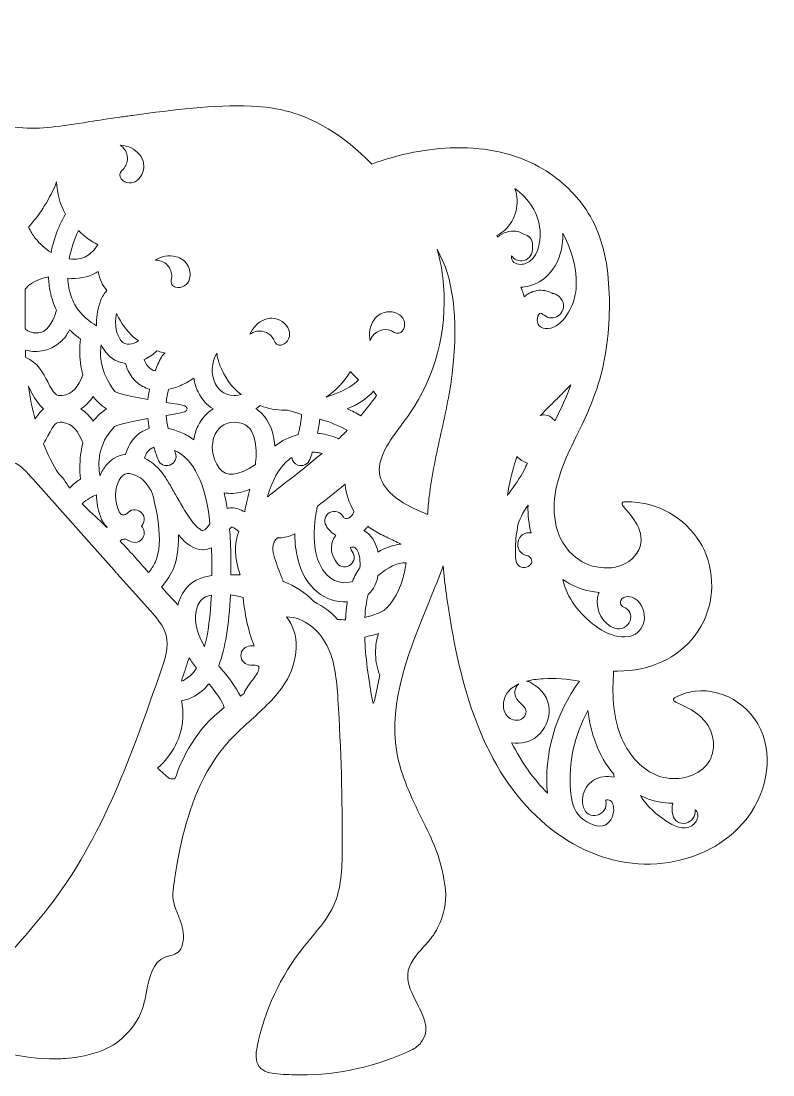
# Model space of a CAD drawing. Header units: millimetres. Extents: x -506 to 1905, y 150 to 589.
# Drawn here: x 1287.7 to 1476.5, y 151.6 to 416.3 of the extents above; entities that cross this region are included whole.
import ezdxf

# ---------------------------------------------------------------- set-up
doc = ezdxf.new("R2010")
doc.units = ezdxf.units.MM
doc.header["$MEASUREMENT"] = 0
doc.layers.add('Layer 6', color=7, linetype='Continuous')

msp = doc.modelspace()

# ---------------------------------------------------------------- linework, layer by layer
at = {"layer": 'Layer 6', "lineweight": 0}
for points, knots in [([(1474.36, 235.66), (1472.31, 243.45), (1464.65, 248.86), (1456.9, 247.99), (1455.13, 247.79), (1453.4, 247.22), (1451.76, 246.3), (1451.51, 246.16), (1451.49, 245.94), (1451.49, 245.85), (1451.51, 245.47), (1451.88, 245.3), (1452.97, 244.81), (1455.05, 243.89), (1459.38, 241.96), (1460.88, 237.91), (1462.32, 234.01), (1461.33, 230.24), (1458.3, 228.05), (1455.15, 225.79), (1450.56, 225.38), (1446.88, 227.03), (1443.14, 228.7), (1439.98, 232.28), (1438.19, 236.85), (1436.14, 242.08), (1436.12, 247.71), (1436.45, 253.04), (1436.81, 253.03), (1437.16, 253.02), (1437.52, 253.02), (1445.53, 253.03), (1452.54, 256.26), (1456.93, 262.03), (1461.2, 267.63), (1462.27, 275.31), (1459.74, 282.07), (1457.28, 288.64), (1451.36, 293.64), (1444.28, 295.11), (1442.62, 295.46), (1440.85, 295.59), (1439.03, 295.51), (1438.83, 295.51), (1438.67, 295.4), (1438.6, 295.23), (1438.45, 294.88), (1438.71, 294.58), (1439.48, 293.71), (1441.35, 291.58), (1445.24, 287.16), (1442.28, 282.65), (1439.37, 278.21), (1432.89, 278.08), (1428.55, 280.51), (1423.83, 283.14), (1421.21, 288.6), (1421.54, 295.11), (1421.85, 301.43), (1424.72, 307.22), (1427.49, 312.81), (1430.09, 318.06), (1432.92, 324.4), (1434.2, 331.53), (1435.39, 338.12), (1435.71, 345.08), (1435.11, 351.63), (1434.49, 358.51), (1432.61, 364.35), (1429.53, 368.98), (1426.68, 373.27), (1422.58, 376.99), (1417.69, 379.74), (1411.83, 383.03), (1404.77, 384.62), (1396.74, 384.48), (1389.85, 384.36), (1382.58, 382.94), (1375.7, 380.38), (1368.68, 387.9), (1360.48, 392.09), (1355.12, 393.52), (1352.05, 394.33), (1348.82, 394.82), (1345.5, 394.97), (1336.06, 395.4), (1325.47, 393.95), (1316.13, 392.67), (1315.02, 392.52), (1313.93, 392.37), (1312.85, 392.22), (1310.62, 391.92), (1308.13, 391.54), (1305.73, 391.17), (1299.29, 390.17), (1292.63, 389.14), (1289.18, 389.43), (1283.59, 389.91), (1278.59, 390.31), (1273.77, 390.7), (1259.72, 391.83), (1248.62, 392.73), (1235.08, 394.35), (1223.61, 395.73), (1209.34, 397.44), (1198.84, 405.23), (1188.97, 412.55), (1183.12, 427.86), (1190.4, 438.22), (1190.4, 438.22), (1213.31, 439.78), (1213.31, 439.78), (1215.83, 439.95), (1218.06, 440), (1219.84, 438.85), (1221.13, 438.03), (1221.95, 436.71), (1222.81, 435.31), (1223.12, 434.82), (1223.44, 434.31), (1223.77, 433.83), (1227.33, 428.74), (1233.73, 423.92), (1244.02, 429.8), (1244.21, 429.87), (1244.41, 429.95), (1244.59, 430.03), (1244.8, 430.13), (1244.97, 430.27), (1245.09, 430.44), (1245.09, 430.44), (1245.16, 430.48), (1245.16, 430.48), (1245.28, 430.56), (1245.39, 430.63), (1245.51, 430.71), (1249.99, 433.62), (1252.5, 436.9), (1252.95, 440.44), (1253.44, 444.17), (1251.75, 448.11), (1247.79, 452.48), (1247.79, 452.48), (1247.77, 452.47), (1247.77, 452.47), (1247.55, 452.77), (1241.84, 459.33), (1241.16, 460.1), (1240.02, 461.4), (1234.66, 467.43), (1234.36, 467.69), (1234.36, 467.69), (1234.37, 467.7), (1234.37, 467.7), (1233.67, 468.51), (1233, 469.29), (1232.36, 470.03), (1230.54, 472.14), (1228.97, 473.97), (1227.45, 475.88), (1227.37, 476.32), (1227.25, 478.36), (1227.99, 479.37), (1227.99, 479.37), (1228.05, 479.4), (1228.05, 479.4), (1230.72, 480.75), (1234.75, 482.79), (1237.47, 489.79), (1242.48, 491.73), (1245.09, 496.98), (1246.07, 499.43), (1246.21, 499.44), (1246.38, 499.46), (1246.59, 499.51), (1248.38, 499.95), (1253.3, 502.43), (1254.76, 508.6), (1261.01, 511.55), (1262.16, 514.16), (1263.73, 517.76), (1263.87, 518.07), (1264.01, 518.39), (1264.16, 518.72), (1270.36, 521.75), (1272.76, 524.18), (1274.74, 529.41), (1284.01, 535.86), (1285.2, 538.19), (1287.95, 543.7), (1293.76, 547.58), (1296.84, 551.34), (1297.62, 555.51), (1302.9, 558.62), (1304.96, 562.33), (1307.15, 566.26), (1307.86, 567.54), (1308.6, 568.87), (1309.46, 570.17), (1309.46, 570.17), (1310.34, 571.52), (1310.34, 571.52), (1310.34, 571.52), (1308.94, 570.73), (1308.94, 570.73), (1308.07, 570.23), (1307.23, 569.79), (1306.42, 569.36), (1302.82, 567.46), (1299.7, 565.82), (1296.75, 561.27), (1296.75, 561.27), (1296.46, 561.17), (1296.46, 561.17), (1292.81, 559.75), (1290.59, 558.89), (1287.66, 552.82), (1281.04, 549.93), (1279.04, 547.36), (1276.17, 543.12), (1272.08, 541.19), (1268.41, 539.08), (1264.99, 533.18), (1258.98, 531.13), (1256.59, 526.55), (1255.29, 524.02), (1255.19, 523.97), (1254.93, 523.86), (1254.7, 523.76), (1252.92, 523.02), (1248.75, 521.27), (1246.44, 516.41), (1240.44, 513.84), (1239, 510.92), (1237.84, 508.57), (1237.58, 508.03), (1237.33, 507.53), (1237.04, 507.06), (1230.63, 504.32), (1229.57, 503.07), (1227.35, 499.62), (1221.67, 496.21), (1220.08, 494.81), (1217.63, 490.89), (1217.56, 490.96), (1217.49, 491.02), (1217.43, 491.09), (1217.59, 501.82), (1213.38, 512.47), (1205.87, 520.32), (1198.16, 528.37), (1187.1, 532.93), (1175.55, 532.84), (1164.14, 532.74), (1153.27, 527.73), (1146.45, 519.43), (1144.8, 517.42), (1143.33, 515.08), (1141.97, 512.29), (1141.72, 511.77), (1141.48, 511.25), (1141.23, 510.72), (1140.2, 508.54), (1139.13, 506.28), (1137.66, 504.33), (1134.74, 500.47), (1130.71, 497.86), (1127.52, 496.01), (1125.47, 494.82), (1123.27, 493.7), (1121.15, 492.62), (1115.34, 489.67), (1109.34, 486.61), (1105.01, 481.56), (1097.94, 473.32), (1099.12, 462.47), (1100.77, 452.95), (1100.87, 452.39), (1100.97, 451.82), (1101.07, 451.26), (1101.89, 446.65), (1102.73, 441.89), (1102.67, 437.16), (1102.63, 434.41), (1102.24, 431.84), (1101.51, 429.55), (1100.77, 427.23), (1099.57, 425.05), (1098.41, 422.94), (1098.1, 422.37), (1097.79, 421.81), (1097.48, 421.24), (1096.35, 419.11), (1094.97, 416.26), (1094.39, 413.15), (1093.85, 410.27), (1093.89, 407.2), (1094.51, 404.02), (1095.59, 398.56), (1098.32, 393.24), (1102.63, 388.22), (1105.74, 384.59), (1109.4, 381.5), (1112.94, 378.5), (1113.93, 377.66), (1114.96, 376.8), (1115.95, 375.93), (1121.41, 371.2), (1124.3, 366.34), (1124.8, 361.07), (1125.34, 355.47), (1122.66, 350.3), (1117.99, 347.91), (1113.53, 345.63), (1108.51, 347.17), (1105.76, 351.65), (1104.5, 353.71), (1104.24, 356.2), (1104.06, 357.84), (1103.93, 359.07), (1103.88, 359.58), (1103.46, 359.72), (1103.34, 359.76), (1103.1, 359.79), (1102.85, 359.53), (1099.91, 356.51), (1099.18, 351.81), (1100.91, 346.95), (1102.38, 342.79), (1105.6, 339.05), (1109.99, 336.42), (1118.44, 331.35), (1129.12, 332.1), (1136.56, 338.29), (1140.07, 341.21), (1142.64, 344.96), (1144.03, 349.17), (1145.15, 347.92), (1146.35, 346.72), (1147.52, 345.56), (1149.46, 343.64), (1151.46, 341.65), (1153.09, 339.42), (1156.71, 334.47), (1158.52, 328.27), (1159.93, 322.84), (1161.5, 316.8), (1163.06, 309.8), (1161.7, 303.19), (1160.97, 299.64), (1159.91, 296.09), (1158.89, 292.66), (1158.11, 290.06), (1157.3, 287.37), (1156.65, 284.7), (1155.75, 281.04), (1155.3, 278), (1155.18, 274.84), (1154.93, 268.48), (1166.64, 263.02), (1176.98, 258.21), (1179.55, 257.01), (1181.98, 255.88), (1184.06, 254.81), (1184.7, 254.48), (1185.43, 254.16), (1186.21, 253.82), (1187.69, 253.17), (1189.35, 252.44), (1190.44, 251.58), (1190.43, 249.15), (1190.2, 245.68), (1189.97, 242.58), (1189.63, 237.95), (1189.51, 232.78), (1189.4, 227.77), (1189.28, 222.67), (1189.62, 211.12), (1187.78, 206.57), (1187.46, 205.79), (1186.69, 203.85), (1186.12, 202.58), (1185.94, 202.17), (1185.77, 201.81), (1185.66, 201.56), (1183.89, 197.47), (1181.59, 193.51), (1179.36, 189.69), (1174.21, 180.82), (1169.34, 172.45), (1170.38, 162.47), (1170.4, 162.25), (1170.42, 162.04), (1170.43, 161.84), (1170.52, 160.73), (1170.59, 159.78), (1171.59, 158.92), (1172.64, 158.01), (1174.4, 157.73), (1175.81, 157.49), (1176.03, 157.46), (1176.24, 157.42), (1176.44, 157.39), (1181.06, 156.57), (1187.16, 157.21), (1192.36, 159.05), (1198.63, 161.28), (1203.01, 165.06), (1204.7, 169.67), (1205.1, 170.77), (1205.36, 171.94), (1205.62, 173.06), (1206.06, 174.99), (1206.47, 176.82), (1207.52, 178.37), (1208.09, 179.2), (1208.86, 180.02), (1209.61, 180.81), (1211.77, 183.1), (1214.01, 185.47), (1211.86, 188.66), (1211.46, 189.26), (1210.91, 189.81), (1210.19, 190.35), (1206.15, 193.37), (1206.42, 198.91), (1206.99, 203.86), (1206.99, 203.86), (1211.77, 245.05), (1211.77, 245.05), (1224.37, 242.46), (1234.23, 244.51), (1242.78, 251.48), (1250.4, 257.69), (1252.85, 270.33), (1253.43, 274.09), (1254.13, 277.01), (1253.69, 279.55), (1252.12, 281.64), (1249.74, 284.82), (1244.56, 286.88), (1238.29, 287.16), (1235.11, 287.3), (1232.26, 286.18), (1230.64, 284.14), (1229.38, 282.55), (1228.92, 280.54), (1228.49, 278.6), (1228.32, 277.87), (1228.15, 277.11), (1227.94, 276.39), (1226.73, 272.3), (1223.77, 268.73), (1220.01, 266.7), (1227.32, 274.5), (1226.87, 275.85), (1225.67, 279.45), (1225.4, 280.26), (1225.09, 281.17), (1224.83, 282.31), (1224.63, 283.19), (1224.4, 284.1), (1224.18, 284.98), (1222.8, 290.53), (1221.37, 296.26), (1224.09, 300.85), (1230.41, 295.7), (1240.29, 294.35), (1251.3, 297.17), (1255.34, 298.2), (1259.34, 299.65), (1263.2, 301.05), (1268.15, 302.84), (1273.28, 304.7), (1278.53, 305.68), (1279.22, 305.81), (1282.58, 306.56), (1285.66, 305.46), (1287.7, 304.73), (1289.21, 302.89), (1290.58, 301.35), (1290.58, 301.35), (1310.19, 279.34), (1310.19, 279.34), (1310.63, 278.8), (1311.06, 278.26), (1311.5, 277.73), (1311.61, 277.65), (1311.72, 277.57), (1311.83, 277.5), (1311.83, 277.5), (1320.15, 268.16), (1320.15, 268.16), (1321.7, 266.42), (1323.46, 264.46), (1324.07, 262.08), (1324.85, 259.09), (1323.72, 255.84), (1322.82, 253.23), (1315.63, 232.54), (1308.2, 211.14), (1294.46, 193.52), (1292.38, 190.85), (1290.11, 188.21), (1287.92, 185.66), (1282.23, 179.05), (1276.35, 172.21), (1273.11, 164.11), (1272.59, 162.81), (1273.16, 161.22), (1274.37, 160.55), (1280.31, 157.31), (1289.73, 155.34), (1297.82, 155.65), (1299.68, 155.72), (1309.16, 156.34), (1313.82, 161.57), (1316.07, 163.75), (1317.61, 166.26), (1318.39, 169.06), (1318.7, 170.14), (1318.93, 171.32), (1319.16, 172.46), (1319.89, 176.16), (1320.64, 179.98), (1323.87, 181.14), (1324.22, 181.27), (1324.57, 181.36), (1324.91, 181.46), (1326.17, 181.82), (1327.37, 182.16), (1328, 183.77), (1328.75, 185.69), (1328.41, 187.79), (1328, 189.23), (1327.72, 190.23), (1327.32, 191.2), (1326.95, 192.14), (1326.68, 192.78), (1326.42, 193.45), (1326.19, 194.11), (1325.51, 196.08), (1325.84, 198.24), (1326.15, 200.33), (1326.2, 200.6), (1326.24, 200.87), (1326.28, 201.14), (1326.7, 204.1), (1327.12, 206.49), (1327.6, 208.64), (1329.29, 216.3), (1332.08, 226.11), (1338.71, 234.07), (1339.51, 235.03), (1340.38, 235.98), (1341.27, 236.89), (1342.6, 238.23), (1344.03, 239.53), (1345.42, 240.78), (1348.48, 243.56), (1351.65, 246.43), (1353.91, 249.98), (1355.64, 252.67), (1356.64, 255.83), (1356.73, 258.87), (1356.83, 261.95), (1355.99, 264.61), (1354.31, 266.64), (1358.78, 266.62), (1362.56, 263.17), (1364.41, 259.58), (1366.47, 255.56), (1366.91, 251.02), (1367.23, 245.92), (1368.02, 233.48), (1368.38, 220.84), (1368.3, 208.37), (1368.27, 203.14), (1368.09, 198.47), (1366.2, 194.23), (1364.85, 191.22), (1362.66, 188.6), (1360.55, 186.08), (1359.9, 185.29), (1359.22, 184.48), (1358.57, 183.67), (1352.8, 176.39), (1348.78, 167.73), (1346.94, 158.63), (1346.61, 156.97), (1346.41, 155.09), (1347.45, 153.71), (1348.48, 152.33), (1350.34, 151.99), (1352.02, 151.84), (1353.95, 151.67), (1355.88, 151.59), (1357.81, 151.59), (1367.42, 151.59), (1376.94, 153.7), (1385.65, 157.81), (1386.62, 158.26), (1387.46, 158.92), (1388.08, 159.7), (1390.57, 162.81), (1388.8, 166.24), (1387.09, 169.55), (1385.86, 171.93), (1384.59, 174.39), (1384.76, 176.82), (1384.95, 179.51), (1386.79, 181.57), (1388.74, 183.76), (1389.59, 184.7), (1390.47, 185.68), (1391.19, 186.72), (1392.23, 188.19), (1395.47, 193.54), (1393.84, 200.67), (1393.38, 203.78), (1392.37, 207.13), (1390.92, 210.37), (1390.08, 212.25), (1389.16, 214.12), (1388.28, 215.93), (1385.7, 221.24), (1383.04, 226.72), (1382.01, 232.66), (1379.81, 245.3), (1385.33, 258.79), (1390.2, 270.69), (1391.47, 273.8), (1392.68, 276.75), (1393.67, 279.51), (1394.03, 274.94), (1394.7, 269.94), (1395.76, 263.98), (1397.76, 252.72), (1400.27, 243.92), (1403.65, 236.26), (1407.97, 226.5), (1413.58, 219.01), (1420.79, 213.36), (1427.94, 207.77), (1436.01, 204.72), (1444.12, 204.56), (1452.62, 204.38), (1460.82, 207.26), (1466.61, 212.46), (1473.42, 218.56), (1476.46, 227.67), (1474.36, 235.66)], [0, 0, 0, 0, 1, 1, 1, 2, 2, 2, 3, 3, 3, 4, 4, 4, 5, 5, 5, 6, 6, 6, 7, 7, 7, 8, 8, 8, 9, 9, 9, 10, 10, 10, 11, 11, 11, 12, 12, 12, 13, 13, 13, 14, 14, 14, 15, 15, 15, 16, 16, 16, 17, 17, 17, 18, 18, 18, 19, 19, 19, 20, 20, 20, 21, 21, 21, 22, 22, 22, 23, 23, 23, 24, 24, 24, 25, 25, 25, 26, 26, 26, 27, 27, 27, 28, 28, 28, 29, 29, 29, 30, 30, 30, 31, 31, 31, 32, 32, 32, 33, 33, 33, 34, 34, 34, 35, 35, 35, 36, 36, 36, 37, 37, 37, 38, 38, 38, 39, 39, 39, 40, 40, 40, 41, 41, 41, 42, 42, 42, 43, 43, 43, 44, 44, 44, 45, 45, 45, 46, 46, 46, 47, 47, 47, 48, 48, 48, 49, 49, 49, 50, 50, 50, 51, 51, 51, 52, 52, 52, 53, 53, 53, 54, 54, 54, 55, 55, 55, 56, 56, 56, 57, 57, 57, 58, 58, 58, 59, 59, 59, 60, 60, 60, 61, 61, 61, 62, 62, 62, 63, 63, 63, 64, 64, 64, 65, 65, 65, 66, 66, 66, 67, 67, 67, 68, 68, 68, 69, 69, 69, 70, 70, 70, 71, 71, 71, 72, 72, 72, 73, 73, 73, 74, 74, 74, 75, 75, 75, 76, 76, 76, 77, 77, 77, 78, 78, 78, 79, 79, 79, 80, 80, 80, 81, 81, 81, 82, 82, 82, 83, 83, 83, 84, 84, 84, 85, 85, 85, 86, 86, 86, 87, 87, 87, 88, 88, 88, 89, 89, 89, 90, 90, 90, 91, 91, 91, 92, 92, 92, 93, 93, 93, 94, 94, 94, 95, 95, 95, 96, 96, 96, 97, 97, 97, 98, 98, 98, 99, 99, 99, 100, 100, 100, 101, 101, 101, 102, 102, 102, 103, 103, 103, 104, 104, 104, 105, 105, 105, 106, 106, 106, 107, 107, 107, 108, 108, 108, 109, 109, 109, 110, 110, 110, 111, 111, 111, 112, 112, 112, 113, 113, 113, 114, 114, 114, 115, 115, 115, 116, 116, 116, 117, 117, 117, 118, 118, 118, 119, 119, 119, 120, 120, 120, 121, 121, 121, 122, 122, 122, 123, 123, 123, 124, 124, 124, 125, 125, 125, 126, 126, 126, 127, 127, 127, 128, 128, 128, 129, 129, 129, 130, 130, 130, 131, 131, 131, 132, 132, 132, 133, 133, 133, 134, 134, 134, 135, 135, 135, 136, 136, 136, 137, 137, 137, 138, 138, 138, 139, 139, 139, 140, 140, 140, 141, 141, 141, 142, 142, 142, 143, 143, 143, 144, 144, 144, 145, 145, 145, 146, 146, 146, 147, 147, 147, 148, 148, 148, 149, 149, 149, 150, 150, 150, 151, 151, 151, 152, 152, 152, 153, 153, 153, 154, 154, 154, 155, 155, 155, 156, 156, 156, 157, 157, 157, 158, 158, 158, 159, 159, 159, 160, 160, 160, 161, 161, 161, 162, 162, 162, 163, 163, 163, 164, 164, 164, 165, 165, 165, 166, 166, 166, 167, 167, 167, 168, 168, 168, 169, 169, 169, 170, 170, 170, 171, 171, 171, 172, 172, 172, 173, 173, 173, 174, 174, 174, 175, 175, 175, 176, 176, 176, 177, 177, 177, 178, 178, 178, 179, 179, 179, 180, 180, 180, 181, 181, 181, 182, 182, 182, 183, 183, 183, 184, 184, 184, 185, 185, 185, 186, 186, 186, 187, 187, 187, 188, 188, 188, 189, 189, 189, 190, 190, 190, 191, 191, 191, 192, 192, 192, 193, 193, 193, 194, 194, 194, 195, 195, 195, 196, 196, 196, 197, 197, 197, 198, 198, 198, 199, 199, 199, 200, 200, 200, 201, 201, 201, 202, 202, 202, 203, 203, 203, 204, 204, 204, 205, 205, 205, 206, 206, 206, 207, 207, 207, 208, 208, 208, 209, 209, 209, 210, 210, 210, 211, 211, 211, 212, 212, 212, 213, 213, 213, 214, 214, 214, 215, 215, 215, 216, 216, 216, 217, 217, 217, 217]), ([(1313.39, 384.41), (1313.13, 384.71), (1312.84, 384.96), (1312.52, 385.17), (1312.59, 385.17), (1312.67, 385.16), (1312.74, 385.16), (1314.54, 385.02), (1316.18, 384.2), (1317.36, 382.84), (1318.16, 381.91), (1318.55, 380.72), (1318.46, 379.49), (1318.37, 378.27), (1317.81, 377.15), (1316.88, 376.35), (1316.3, 375.85), (1315.55, 375.61), (1314.79, 375.66), (1314.02, 375.72), (1313.32, 376.07), (1312.82, 376.65), (1312.28, 377.28), (1312.35, 378.23), (1312.98, 378.77), (1313.78, 379.47), (1314.27, 380.44), (1314.35, 381.5), (1314.43, 382.57), (1314.09, 383.6), (1313.39, 384.41)], [0, 0, 0, 0, 1, 1, 1, 2, 2, 2, 3, 3, 3, 4, 4, 4, 5, 5, 5, 6, 6, 6, 7, 7, 7, 8, 8, 8, 9, 9, 9, 10, 10, 10, 10]), ([(1296.59, 375.92), (1296.67, 373.12), (1297.41, 370.34), (1298.81, 367.84), (1297.87, 366.2), (1297.06, 364.43), (1296.39, 362.55), (1295.89, 361.12), (1295.48, 359.66), (1295.18, 358.2), (1293.75, 359.08), (1292.42, 360.3), (1291.2, 361.81), (1290.58, 362.57), (1290.03, 363.5), (1289.54, 364.57), (1292.57, 367.94), (1294.94, 371.78), (1296.59, 375.92)], [0, 0, 0, 0, 1, 1, 1, 2, 2, 2, 3, 3, 3, 4, 4, 4, 5, 5, 5, 6, 6, 6, 6]), ([(1407.11, 362.44), (1407.81, 362.78), (1408.45, 363.2), (1409.02, 363.71), (1412.01, 366.36), (1412.97, 370.64), (1411.64, 374.26), (1415.21, 371.86), (1417.61, 367.96), (1417.97, 363.78), (1418.26, 360.38), (1417.25, 356.48), (1414.32, 355.41), (1413.27, 355.03), (1411.8, 355.11), (1411.16, 356), (1410.87, 356.39), (1410.73, 356.95), (1410.8, 357.36), (1410.8, 357.37), (1410.8, 357.37), (1410.8, 357.38), (1411.41, 356.45), (1412.46, 356.02), (1413.42, 356.09), (1414.92, 356.2), (1416.03, 357.4), (1416.07, 358.94), (1416.09, 359.35), (1416.1, 359.77), (1416.09, 360.16), (1416.09, 361.48), (1415.2, 362.54), (1413.89, 362.79), (1412.69, 363.58), (1411.14, 363.78), (1409.61, 363.33), (1408.74, 363.07), (1407.94, 362.62), (1407.26, 362.03), (1407.22, 362.17), (1407.17, 362.3), (1407.11, 362.44)], [0, 0, 0, 0, 1, 1, 1, 2, 2, 2, 3, 3, 3, 4, 4, 4, 5, 5, 5, 6, 6, 6, 7, 7, 7, 8, 8, 8, 9, 9, 9, 10, 10, 10, 11, 11, 11, 12, 12, 12, 13, 13, 13, 14, 14, 14, 14]), ([(1302.04, 363.7), (1303.5, 362.27), (1305.14, 361.08), (1306.94, 360.14), (1306.06, 358.79), (1305.1, 357.81), (1304.12, 357.27), (1302.97, 356.63), (1301.37, 356.38), (1299.74, 356.55), (1300.18, 358.99), (1300.98, 361.47), (1302.04, 363.7)], [0, 0, 0, 0, 1, 1, 1, 2, 2, 2, 3, 3, 3, 4, 4, 4, 4]), ([(1423.55, 360.18), (1423.67, 361.11), (1423.73, 362.05), (1423.7, 363), (1426.34, 358.07), (1427.5, 352.85), (1426.93, 348.28), (1426.48, 344.71), (1423.82, 339.51), (1420, 339.06), (1419.11, 338.96), (1418.31, 339.23), (1417.79, 339.8), (1417.32, 340.31), (1417.15, 340.99), (1417.32, 341.76), (1417.45, 342.4), (1417.82, 342.95), (1418.1, 342.96), (1418.2, 342.95), (1418.49, 342.74), (1418.65, 342.64), (1419.09, 342.33), (1419.64, 341.95), (1420.39, 341.8), (1421.61, 341.56), (1422.82, 342.13), (1423.49, 343.26), (1424.36, 344.75), (1423.82, 346.55), (1422.2, 347.54), (1421.89, 347.73), (1421.51, 347.85), (1421.12, 347.88), (1421.04, 347.94), (1420.95, 347.99), (1420.87, 348.04), (1420.37, 348.3), (1419.81, 348.49), (1419.22, 348.6), (1417.89, 348.85), (1416.48, 348.61), (1415.26, 347.94), (1414.82, 347.69), (1414.4, 347.4), (1414.02, 347.05), (1413.9, 347.46), (1413.77, 347.86), (1413.63, 348.25), (1413.49, 348.66), (1413.34, 349.08), (1413.19, 349.49), (1413.48, 349.49), (1413.77, 349.51), (1414.06, 349.54), (1418.14, 350.02), (1422.65, 353.49), (1423.55, 360.18)], [0, 0, 0, 0, 1, 1, 1, 2, 2, 2, 3, 3, 3, 4, 4, 4, 5, 5, 5, 6, 6, 6, 7, 7, 7, 8, 8, 8, 9, 9, 9, 10, 10, 10, 11, 11, 11, 12, 12, 12, 13, 13, 13, 14, 14, 14, 15, 15, 15, 16, 16, 16, 17, 17, 17, 18, 18, 18, 19, 19, 19, 19]), ([(1326.63, 357.12), (1327.82, 356.82), (1328.82, 356.07), (1329.45, 355.02), (1330.08, 353.96), (1330.26, 352.72), (1329.96, 351.53), (1329.77, 350.79), (1329.3, 350.16), (1328.64, 349.77), (1327.98, 349.38), (1327.21, 349.26), (1326.46, 349.45), (1326.08, 349.55), (1325.75, 349.79), (1325.54, 350.14), (1325.34, 350.48), (1325.28, 350.89), (1325.38, 351.27), (1325.64, 352.31), (1325.48, 353.39), (1324.93, 354.3), (1324.39, 355.22), (1323.52, 355.87), (1322.48, 356.13), (1322.15, 356.22), (1321.82, 356.26), (1321.49, 356.26), (1321.44, 356.26), (1321.39, 356.26), (1321.34, 356.26), (1322.86, 357.23), (1324.75, 357.59), (1326.63, 357.12)], [0, 0, 0, 0, 1, 1, 1, 2, 2, 2, 3, 3, 3, 4, 4, 4, 5, 5, 5, 6, 6, 6, 7, 7, 7, 8, 8, 8, 9, 9, 9, 10, 10, 10, 11, 11, 11, 11]), ([(1396.03, 328.61), (1395.44, 323.33), (1394.25, 317.95), (1393.1, 312.75), (1391.97, 307.61), (1390.79, 302.3), (1390.14, 296.89), (1389.96, 295.39), (1389.82, 293.9), (1389.73, 292.38), (1382.09, 295.39), (1378.14, 298.82), (1377.66, 302.84), (1377.19, 306.74), (1380.2, 310.82), (1383.11, 314.76), (1383.79, 315.7), (1384.51, 316.66), (1385.18, 317.64), (1391.63, 326.94), (1394.67, 338.4), (1393.76, 349.93), (1393.55, 352.56), (1393.13, 355.18), (1392.5, 357.71), (1392.41, 358.08), (1392.29, 358.5), (1392.13, 358.98), (1396.17, 351.95), (1397.49, 341.77), (1396.03, 328.61)], [0, 0, 0, 0, 1, 1, 1, 2, 2, 2, 3, 3, 3, 4, 4, 4, 5, 5, 5, 6, 6, 6, 7, 7, 7, 8, 8, 8, 9, 9, 9, 10, 10, 10, 10]), ([(1306.44, 353.05), (1306.63, 353.16), (1306.82, 353.27), (1307.01, 353.39), (1307.35, 351.47), (1308.13, 349.81), (1309.23, 348.64), (1308.57, 347.96), (1308.03, 347.1), (1307.64, 346.07), (1306.96, 344.27), (1306.59, 342.34), (1306.59, 340.49), (1306.59, 340.25), (1306.6, 340.01), (1306.61, 339.78), (1305.06, 340.71), (1302.55, 342.5), (1301.19, 345.05), (1301.17, 345.1), (1301.15, 345.14), (1301.13, 345.18), (1301.12, 345.2), (1301.1, 345.22), (1301.09, 345.24), (1300.46, 346.49), (1299.97, 347.88), (1299.65, 349.38), (1299.5, 350.1), (1299.4, 350.89), (1299.37, 351.75), (1301.95, 351.49), (1304.44, 351.94), (1306.44, 353.05)], [0, 0, 0, 0, 1, 1, 1, 2, 2, 2, 3, 3, 3, 4, 4, 4, 5, 5, 5, 6, 6, 6, 7, 7, 7, 8, 8, 8, 9, 9, 9, 10, 10, 10, 11, 11, 11, 11]), ([(1288.65, 338.98), (1288.64, 341.64), (1288.66, 344.29), (1288.68, 346.57), (1288.68, 346.57), (1288.69, 347.02), (1288.69, 347.02), (1288.69, 347.65), (1288.7, 348.32), (1288.7, 349), (1289.07, 349.46), (1289.51, 349.87), (1290.01, 350.23), (1291.4, 351.22), (1293.15, 351.79), (1294.56, 352.04), (1294.58, 350.74), (1294.72, 349.51), (1294.96, 348.37), (1295.31, 346.7), (1295.84, 345.11), (1296.52, 343.66), (1296.29, 342.76), (1295.37, 339.65), (1293.32, 338.37), (1292.71, 337.99), (1290.25, 337.51), (1288.65, 338.98)], [0, 0, 0, 0, 1, 1, 1, 2, 2, 2, 3, 3, 3, 4, 4, 4, 5, 5, 5, 6, 6, 6, 7, 7, 7, 8, 8, 8, 9, 9, 9, 9]), ([(1311.66, 342.82), (1311.94, 342.19), (1312.25, 341.59), (1312.6, 341), (1313.79, 339), (1315.31, 337.31), (1317.14, 335.95), (1316.47, 335.55), (1315.73, 335.28), (1314.86, 335.14), (1314.07, 335.01), (1313.35, 335.33), (1312.72, 336.11), (1311.64, 337.44), (1310.99, 339.93), (1311.66, 342.82)], [0, 0, 0, 0, 1, 1, 1, 2, 2, 2, 3, 3, 3, 4, 4, 4, 5, 5, 5, 5]), ([(1348.98, 341.37), (1349.5, 341.57), (1350.05, 341.67), (1350.61, 341.67), (1352.51, 341.67), (1354.24, 340.48), (1354.91, 338.71), (1355.18, 337.99), (1355.16, 337.2), (1354.85, 336.5), (1354.53, 335.8), (1353.96, 335.27), (1353.24, 334.99), (1352.87, 334.85), (1352.46, 334.86), (1352.09, 335.03), (1351.73, 335.19), (1351.45, 335.49), (1351.3, 335.87), (1350.7, 337.46), (1349.17, 338.45), (1347.56, 338.45), (1347.09, 338.45), (1346.61, 338.36), (1346.14, 338.19), (1345.78, 338.05), (1345.44, 337.86), (1345.14, 337.63), (1345.82, 339.29), (1347.17, 340.68), (1348.98, 341.37)], [0, 0, 0, 0, 1, 1, 1, 2, 2, 2, 3, 3, 3, 4, 4, 4, 5, 5, 5, 6, 6, 6, 7, 7, 7, 8, 8, 8, 9, 9, 9, 10, 10, 10, 10]), ([(1376.32, 341.29), (1377.01, 342.31), (1378.05, 342.99), (1379.26, 343.22), (1379.55, 343.28), (1379.85, 343.31), (1380.14, 343.31), (1381.05, 343.31), (1381.94, 343.03), (1382.71, 342.51), (1383.34, 342.08), (1383.77, 341.42), (1383.92, 340.67), (1384.06, 339.91), (1383.9, 339.15), (1383.47, 338.51), (1383, 337.83), (1382.07, 337.65), (1381.38, 338.12), (1379.56, 339.35), (1377.06, 338.88), (1375.82, 337.06), (1375.6, 336.73), (1375.44, 336.38), (1375.32, 336.02), (1374.92, 337.78), (1375.23, 339.69), (1376.32, 341.29)], [0, 0, 0, 0, 1, 1, 1, 2, 2, 2, 3, 3, 3, 4, 4, 4, 5, 5, 5, 6, 6, 6, 7, 7, 7, 8, 8, 8, 9, 9, 9, 9]), ([(1288.76, 333.12), (1288.75, 333.31), (1288.75, 333.49), (1288.74, 333.68), (1290.98, 333.04), (1294.46, 332.89), (1297.94, 336.07), (1298.83, 336.87), (1299.39, 337.86), (1299.83, 338.79), (1300.83, 337.74), (1301.81, 336.98), (1302.58, 336.47), (1302.45, 335.49), (1302.39, 333.94), (1302.39, 333.8), (1302.39, 331.47), (1302.65, 329.34), (1303.15, 327.44), (1302.03, 324.55), (1300.69, 322.58), (1297.95, 322.26), (1296.48, 322.09), (1295.94, 322.6), (1294.36, 325.67), (1293.22, 327.89), (1291.82, 330.62), (1288.82, 331.8), (1288.8, 332.24), (1288.78, 332.68), (1288.76, 333.12)], [0, 0, 0, 0, 1, 1, 1, 2, 2, 2, 3, 3, 3, 4, 4, 4, 5, 5, 5, 6, 6, 6, 7, 7, 7, 8, 8, 8, 9, 9, 9, 10, 10, 10, 10]), ([(1313.89, 330.33), (1314.16, 329.26), (1315.19, 326.14), (1318.21, 324.52), (1318.74, 324.23), (1319.32, 324), (1319.91, 323.84), (1319.73, 322.98), (1319.6, 322.13), (1319.52, 321.27), (1312.97, 322.38), (1311.48, 322.99), (1311.18, 323.27), (1307.42, 328.37), (1307.34, 332.4), (1307.8, 334.96), (1308.13, 334.28), (1308.54, 333.64), (1309, 333.07), (1310.31, 331.46), (1312.03, 330.5), (1313.89, 330.33)], [0, 0, 0, 0, 1, 1, 1, 2, 2, 2, 3, 3, 3, 4, 4, 4, 5, 5, 5, 6, 6, 6, 7, 7, 7, 7]), ([(1321.75, 333.49), (1322.27, 333.31), (1322.79, 333.15), (1323.3, 333.02), (1323.49, 332.97), (1323.68, 332.93), (1323.87, 332.88), (1323.46, 332.66), (1323.12, 332.32), (1322.9, 331.9), (1322.28, 330.71), (1321.76, 329.57), (1321.32, 328.45), (1321.01, 328.52), (1320.73, 328.62), (1320.48, 328.76), (1319.29, 329.4), (1318.78, 330.72), (1318.6, 331.28), (1319.75, 331.81), (1320.79, 332.54), (1321.75, 333.49)], [0, 0, 0, 0, 1, 1, 1, 2, 2, 2, 3, 3, 3, 4, 4, 4, 5, 5, 5, 6, 6, 6, 7, 7, 7, 7]), ([(1336.8, 332.86), (1336.95, 331.82), (1337.22, 330.81), (1337.59, 329.83), (1338.69, 326.93), (1340.51, 324.41), (1342.89, 322.49), (1342.37, 322.35), (1341.79, 322.28), (1341.14, 322.28), (1338.3, 322.28), (1336.95, 324.15), (1336.4, 325.27), (1335.27, 327.58), (1335.45, 330.51), (1336.8, 332.86)], [0, 0, 0, 0, 1, 1, 1, 2, 2, 2, 3, 3, 3, 4, 4, 4, 5, 5, 5, 5]), ([(1332.1, 323.15), (1332.99, 321.32), (1334.29, 319.87), (1335.89, 318.89), (1334.3, 317.91), (1333.01, 316.47), (1332.11, 314.65), (1331.58, 313.55), (1331.21, 312.37), (1331.03, 311.14), (1330.1, 311.84), (1329.09, 312.43), (1328.04, 312.89), (1326.84, 313.42), (1325.68, 313.79), (1324.58, 314.01), (1324.35, 315.14), (1324.2, 316.21), (1324.12, 317.25), (1328.94, 318.06), (1328.96, 318.11), (1329.18, 318.59), (1329.18, 318.59), (1329.34, 318.88), (1329.34, 318.88), (1329.34, 318.88), (1329.32, 318.92), (1329.32, 318.92), (1329.32, 318.92), (1329.34, 318.97), (1329.34, 318.97), (1329.34, 318.97), (1329.19, 319.22), (1329.19, 319.22), (1329.19, 319.22), (1329.17, 319.24), (1329.17, 319.24), (1328.95, 319.72), (1328.94, 319.75), (1324.13, 320.52), (1324.22, 321.62), (1324.41, 322.7), (1324.69, 323.8), (1325.75, 324.03), (1326.87, 324.4), (1328.02, 324.9), (1329.08, 325.36), (1330.08, 325.95), (1331.01, 326.65), (1331.2, 325.42), (1331.56, 324.24), (1332.1, 323.15)], [0, 0, 0, 0, 1, 1, 1, 2, 2, 2, 3, 3, 3, 4, 4, 4, 5, 5, 5, 6, 6, 6, 7, 7, 7, 8, 8, 8, 9, 9, 9, 10, 10, 10, 11, 11, 11, 12, 12, 12, 13, 13, 13, 14, 14, 14, 15, 15, 15, 16, 16, 16, 17, 17, 17, 17]), ([(1370.34, 328.17), (1370.37, 328.19), (1370.41, 328.21), (1370.44, 328.24), (1371.03, 327.5), (1371.69, 326.82), (1372.41, 326.21), (1370.97, 324.62), (1368.19, 323.15), (1364.27, 321.88), (1366.71, 323.51), (1368.79, 325.65), (1370.34, 328.17)], [0, 0, 0, 0, 1, 1, 1, 2, 2, 2, 3, 3, 3, 4, 4, 4, 4]), ([(1291.17, 316.28), (1290.46, 318.9), (1289.9, 321.68), (1289.49, 324.6), (1289.69, 324.24), (1289.89, 323.86), (1290.09, 323.46), (1290.87, 321.95), (1291.8, 320.13), (1293.31, 318.89), (1292.44, 318.17), (1291.76, 317.25), (1291.17, 316.28)], [0, 0, 0, 0, 1, 1, 1, 2, 2, 2, 3, 3, 3, 4, 4, 4, 4]), ([(1369.53, 318.9), (1372.17, 319.94), (1374.4, 321.42), (1376.17, 323.32), (1376.2, 323.28), (1376.22, 323.24), (1376.24, 323.21), (1376.44, 322.89), (1376.67, 322.57), (1376.91, 322.26), (1375.72, 320.55), (1374.39, 318.84), (1372.94, 317.16), (1371.89, 317.83), (1370.75, 318.42), (1369.53, 318.9)], [0, 0, 0, 0, 1, 1, 1, 2, 2, 2, 3, 3, 3, 4, 4, 4, 5, 5, 5, 5]), ([(1421.71, 315.9), (1421.44, 316.2), (1421.15, 316.49), (1420.82, 316.74), (1420.25, 317.2), (1419.64, 317.39), (1419.05, 317.39), (1418.7, 317.39), (1418.36, 317.32), (1418.04, 317.2), (1418.29, 317.46), (1418.53, 317.71), (1418.75, 317.94), (1419.92, 319.15), (1421.14, 320.36), (1422.33, 321.53), (1422.33, 321.53), (1422.37, 321.57), (1422.37, 321.57), (1422.88, 322.08), (1423.4, 322.59), (1423.91, 323.1), (1423.91, 323.1), (1424.39, 323.57), (1424.39, 323.57), (1424.84, 324.02), (1425.29, 324.47), (1425.75, 324.93), (1424.67, 321.88), (1423.17, 318.85), (1421.71, 315.9)], [0, 0, 0, 0, 1, 1, 1, 2, 2, 2, 3, 3, 3, 4, 4, 4, 5, 5, 5, 6, 6, 6, 7, 7, 7, 8, 8, 8, 9, 9, 9, 10, 10, 10, 10]), ([(1309.09, 318.89), (1308.75, 318.67), (1308.42, 318.43), (1308.11, 318.18), (1307.24, 317.49), (1306.46, 316.7), (1305.78, 315.81), (1304.89, 317.12), (1303.84, 318.15), (1302.64, 318.9), (1303.83, 319.65), (1304.88, 320.68), (1305.76, 321.98), (1306.44, 321.1), (1307.22, 320.3), (1308.09, 319.61), (1308.41, 319.36), (1308.74, 319.12), (1309.09, 318.89)], [0, 0, 0, 0, 1, 1, 1, 2, 2, 2, 3, 3, 3, 4, 4, 4, 5, 5, 5, 6, 6, 6, 6]), ([(1348.79, 316.98), (1348.16, 317.75), (1347.43, 318.39), (1346.61, 318.9), (1347, 319.14), (1347.37, 319.42), (1347.71, 319.72), (1349.7, 318.96), (1351.77, 318.58), (1353.88, 318.58), (1354.79, 318.58), (1355.55, 318.32), (1356.51, 318), (1356.98, 317.85), (1357.5, 317.67), (1358.09, 317.51), (1357.99, 315.93), (1357.72, 314.26), (1357.25, 312.44), (1355.09, 311.93), (1353.09, 310.92), (1351.41, 309.49), (1351.21, 311.94), (1350.55, 314.81), (1348.79, 316.98)], [0, 0, 0, 0, 1, 1, 1, 2, 2, 2, 3, 3, 3, 4, 4, 4, 5, 5, 5, 6, 6, 6, 7, 7, 7, 8, 8, 8, 8]), ([(1299.81, 298.97), (1299.33, 299.89), (1298.72, 300.8), (1298.04, 301.64), (1297.79, 301.95), (1297.49, 302.25), (1297.14, 302.54), (1295.66, 304.89), (1294.35, 307.43), (1293.27, 310.09), (1293.69, 310.79), (1294.05, 311.49), (1294.38, 312.13), (1295.95, 315.19), (1296.49, 315.7), (1297.97, 315.53), (1300.71, 315.22), (1302.05, 313.24), (1303.17, 310.35), (1302.67, 308.46), (1302.41, 306.32), (1302.41, 303.99), (1302.41, 303.86), (1302.47, 302.3), (1302.6, 301.32), (1301.82, 300.8), (1300.83, 300.04), (1299.81, 298.97)], [0, 0, 0, 0, 1, 1, 1, 2, 2, 2, 3, 3, 3, 4, 4, 4, 5, 5, 5, 6, 6, 6, 7, 7, 7, 8, 8, 8, 9, 9, 9, 9]), ([(1309.02, 304.72), (1308.39, 303.95), (1307.88, 303.06), (1307.49, 302.09), (1306.89, 305.18), (1306.78, 309.82), (1311.15, 314.46), (1311.49, 314.76), (1313.23, 315.35), (1319.52, 316.46), (1319.59, 315.64), (1319.71, 314.8), (1319.86, 313.94), (1319.29, 313.78), (1318.74, 313.56), (1318.22, 313.28), (1315.21, 311.65), (1314.18, 308.53), (1313.91, 307.46), (1312.04, 307.29), (1310.33, 306.33), (1309.02, 304.72)], [0, 0, 0, 0, 1, 1, 1, 2, 2, 2, 3, 3, 3, 4, 4, 4, 5, 5, 5, 6, 6, 6, 7, 7, 7, 7]), ([(1345.07, 313.93), (1346.4, 312.3), (1346.68, 309.6), (1346.68, 307.62), (1346.68, 306.48), (1346.58, 305.51), (1346.51, 304.9), (1342.01, 301.97), (1339.2, 301.7), (1337.42, 304.03), (1335.54, 306.49), (1335.14, 309.9), (1336.42, 312.52), (1336.97, 313.64), (1338.31, 315.52), (1341.15, 315.52), (1342.92, 315.52), (1344.2, 315), (1345.07, 313.93)], [0, 0, 0, 0, 1, 1, 1, 2, 2, 2, 3, 3, 3, 4, 4, 4, 5, 5, 5, 6, 6, 6, 6]), ([(1362.67, 316.33), (1365.44, 315.51), (1367.75, 314.56), (1369.58, 313.52), (1368.88, 312.82), (1368.14, 312.11), (1367.39, 311.4), (1365.93, 312.05), (1364.34, 312.5), (1362.77, 312.71), (1362.55, 312.73), (1362.33, 312.76), (1362.11, 312.78), (1362.37, 314.01), (1362.56, 315.18), (1362.67, 316.33)], [0, 0, 0, 0, 1, 1, 1, 2, 2, 2, 3, 3, 3, 4, 4, 4, 5, 5, 5, 5]), ([(1326.42, 307.78), (1326.34, 308), (1326.26, 308.23), (1326.18, 308.45), (1331.05, 306.3), (1334.05, 300.08), (1335.09, 289.99), (1334.09, 288.57), (1333.57, 288.35), (1333.34, 288.34), (1333.34, 288.34), (1333.33, 288.34), (1333.33, 288.34), (1332.92, 288.34), (1331.83, 288.93), (1330.25, 291.15), (1328.83, 293.16), (1327.61, 295.31), (1326.43, 297.39), (1325.87, 298.38), (1325.29, 299.4), (1324.72, 300.35), (1324.72, 300.35), (1324.69, 300.39), (1324.69, 300.39), (1324.41, 300.85), (1324.16, 301.25), (1323.92, 301.63), (1322.37, 304), (1320.67, 305.57), (1318.62, 306.51), (1318.8, 307.08), (1319.31, 308.4), (1320.49, 309.03), (1320.65, 309.12), (1320.83, 309.19), (1321.01, 309.25), (1321.31, 308.25), (1321.67, 307.22), (1322.06, 306.16), (1322.27, 305.57), (1322.7, 305.11), (1323.27, 304.85), (1323.83, 304.59), (1324.47, 304.56), (1325.05, 304.78), (1326.25, 305.23), (1326.87, 306.57), (1326.42, 307.78)], [0, 0, 0, 0, 1, 1, 1, 2, 2, 2, 3, 3, 3, 4, 4, 4, 5, 5, 5, 6, 6, 6, 7, 7, 7, 8, 8, 8, 9, 9, 9, 10, 10, 10, 11, 11, 11, 12, 12, 12, 13, 13, 13, 14, 14, 14, 15, 15, 15, 16, 16, 16, 16]), ([(1349.56, 296.77), (1350.68, 300.74), (1352.26, 303.74), (1354.18, 305.52), (1354.63, 305.95), (1355.13, 306.33), (1355.65, 306.65), (1355.77, 305.83), (1356.32, 305.09), (1357.15, 304.78), (1357.73, 304.56), (1358.36, 304.59), (1358.93, 304.85), (1359.49, 305.11), (1359.92, 305.57), (1360.14, 306.16), (1360.37, 306.77), (1360.59, 307.4), (1360.79, 308.02), (1361.25, 308.02), (1361.7, 307.99), (1362.16, 307.93), (1362.52, 307.88), (1362.88, 307.82), (1363.24, 307.73), (1360.59, 305.49), (1357.85, 303.34), (1355.2, 301.25), (1355.2, 301.25), (1355.13, 301.2), (1355.13, 301.2), (1353.48, 299.91), (1351.77, 298.57), (1350.08, 297.2), (1349.9, 297.05), (1349.73, 296.91), (1349.56, 296.77)], [0, 0, 0, 0, 1, 1, 1, 2, 2, 2, 3, 3, 3, 4, 4, 4, 5, 5, 5, 6, 6, 6, 7, 7, 7, 8, 8, 8, 9, 9, 9, 10, 10, 10, 11, 11, 11, 12, 12, 12, 12]), ([(1410.71, 298.46), (1410.71, 298.46), (1410.23, 297.76), (1410.23, 297.76), (1410.08, 297.56), (1409.94, 297.35), (1409.8, 297.13), (1409.89, 297.89), (1410.01, 298.64), (1410.16, 299.37), (1410.66, 301.88), (1411.41, 304.44), (1412.14, 306.94), (1412.88, 306.16), (1413.78, 305.59), (1414.8, 305.27), (1414.63, 304.93), (1414.48, 304.6), (1414.33, 304.28), (1413.36, 302.21), (1412.07, 300.38), (1410.71, 298.46)], [0, 0, 0, 0, 1, 1, 1, 2, 2, 2, 3, 3, 3, 4, 4, 4, 5, 5, 5, 6, 6, 6, 7, 7, 7, 7]), ([(1321.38, 280.45), (1320.91, 279.44), (1320.33, 278.53), (1319.68, 277.79), (1317.11, 280.7), (1314.91, 283.17), (1312.56, 285.66), (1312.7, 285.84), (1312.85, 285.98), (1313, 286.08), (1313.53, 286.41), (1314.36, 286.05), (1314.97, 285.7), (1315.52, 285.37), (1316.16, 285.28), (1316.79, 285.44), (1317.41, 285.6), (1317.93, 285.99), (1318.26, 286.54), (1318.82, 287.5), (1318.64, 288.7), (1317.9, 289.46), (1317.97, 289.53), (1318.03, 289.61), (1318.09, 289.69), (1318.9, 290.75), (1318.7, 292.26), (1317.65, 293.07), (1317.14, 293.46), (1316.51, 293.63), (1315.88, 293.54), (1315.24, 293.46), (1314.68, 293.13), (1314.29, 292.63), (1314.19, 292.51), (1313.65, 292.18), (1313.16, 292.25), (1312.67, 292.32), (1312.33, 292.94), (1312.14, 293.44), (1310.79, 296.97), (1311.47, 300.12), (1312.74, 301.68), (1313.37, 302.46), (1314.09, 302.79), (1314.87, 302.65), (1317.01, 302.3), (1318.41, 301.27), (1319.9, 298.99), (1320.08, 298.72), (1320.26, 298.43), (1320.44, 298.14), (1321.49, 294.79), (1323.65, 285.34), (1321.38, 280.45)], [0, 0, 0, 0, 1, 1, 1, 2, 2, 2, 3, 3, 3, 4, 4, 4, 5, 5, 5, 6, 6, 6, 7, 7, 7, 8, 8, 8, 9, 9, 9, 10, 10, 10, 11, 11, 11, 12, 12, 12, 13, 13, 13, 14, 14, 14, 15, 15, 15, 16, 16, 16, 17, 17, 17, 18, 18, 18, 18]), ([(1372.74, 278.99), (1372.02, 278.01), (1371.39, 276.85), (1370.88, 275.55), (1368.78, 274.89), (1366.77, 275.26), (1365.07, 276.64), (1361.59, 279.48), (1360.38, 285.71), (1361.85, 293.31), (1361.92, 293.69), (1362.01, 294.07), (1362.12, 294.43), (1364.4, 296.25), (1366.62, 298.04), (1369.01, 299.95), (1369.28, 297.42), (1370.04, 295.15), (1371.26, 293.2), (1371.11, 292.65), (1370.89, 292.22), (1370.67, 292.02), (1370.13, 291.53), (1369.57, 291.29), (1369.13, 291.37), (1368.85, 291.41), (1368.62, 291.59), (1368.45, 291.91), (1368.14, 292.47), (1367.63, 292.88), (1367.01, 293.06), (1366.4, 293.24), (1365.75, 293.17), (1365.19, 292.86), (1364.03, 292.22), (1363.61, 290.75), (1364.24, 289.59), (1364.83, 288.53), (1365.7, 287.68), (1366.73, 287.15), (1366.54, 286.92), (1366.37, 286.67), (1366.22, 286.41), (1365.15, 284.49), (1365.46, 282.08), (1367.03, 280.1), (1367.43, 279.6), (1368, 279.28), (1368.64, 279.21), (1369.27, 279.14), (1369.9, 279.32), (1370.4, 279.72), (1371.43, 280.55), (1371.6, 282.07), (1370.78, 283.1), (1370.38, 283.61), (1370.37, 283.98), (1370.4, 284.05), (1370.43, 284.09), (1370.67, 284.21), (1371.21, 284.15), (1371.98, 284.05), (1372.52, 282.66), (1372.7, 281.32), (1372.81, 280.55), (1372.82, 279.77), (1372.74, 278.99)], [0, 0, 0, 0, 1, 1, 1, 2, 2, 2, 3, 3, 3, 4, 4, 4, 5, 5, 5, 6, 6, 6, 7, 7, 7, 8, 8, 8, 9, 9, 9, 10, 10, 10, 11, 11, 11, 12, 12, 12, 13, 13, 13, 14, 14, 14, 15, 15, 15, 16, 16, 16, 17, 17, 17, 18, 18, 18, 19, 19, 19, 20, 20, 20, 21, 21, 21, 22, 22, 22, 22]), ([(1309.2, 289.11), (1307.99, 290.31), (1306.86, 291.39), (1305.74, 292.4), (1304.8, 293.25), (1303.88, 294.14), (1303, 295.07), (1304.21, 296.2), (1305.57, 296.92), (1306.61, 297.34), (1306.61, 297.34), (1306.61, 297.3), (1306.61, 297.3), (1306.61, 295.45), (1306.97, 293.52), (1307.66, 291.72), (1308.05, 290.69), (1308.58, 289.83), (1309.24, 289.15), (1309.23, 289.14), (1309.22, 289.13), (1309.2, 289.11)], [0, 0, 0, 0, 1, 1, 1, 2, 2, 2, 3, 3, 3, 4, 4, 4, 5, 5, 5, 6, 6, 6, 7, 7, 7, 7]), ([(1340.59, 294.04), (1340.38, 294.04), (1340.17, 294.02), (1339.95, 293.99), (1339.77, 293.97), (1339.6, 293.94), (1339.42, 293.89), (1339.2, 295.28), (1338.94, 296.6), (1338.64, 297.84), (1340.06, 297.55), (1341.61, 297.63), (1343.26, 298.06), (1343.86, 298.22), (1344.48, 298.43), (1345.11, 298.69), (1344.59, 296.94), (1344.16, 295.04), (1343.81, 293), (1342.71, 293.69), (1341.65, 294.04), (1340.59, 294.04)], [0, 0, 0, 0, 1, 1, 1, 2, 2, 2, 3, 3, 3, 4, 4, 4, 5, 5, 5, 6, 6, 6, 7, 7, 7, 7]), ([(1411.79, 282.97), (1411.83, 285.06), (1411.79, 285.95), (1412.28, 289), (1412.62, 291.13), (1413.75, 292.9), (1414.96, 294.68), (1414.9, 292.26), (1415.15, 289.93), (1415.71, 287.72), (1414.74, 287.9), (1413.79, 287.59), (1413.15, 286.89), (1412.45, 286.11), (1412.2, 284.95), (1412.53, 283.94), (1412.84, 282.97), (1413.61, 282.29), (1414.63, 282.06), (1415.12, 281.96), (1415.53, 281.64), (1415.75, 281.21), (1415.93, 280.87), (1415.95, 280.5), (1415.8, 280.15), (1415.58, 279.66), (1415.16, 279.29), (1414.6, 279.11), (1414.01, 278.92), (1413.38, 278.99), (1412.89, 279.3), (1411.91, 279.9), (1411.75, 281), (1411.79, 282.97)], [0, 0, 0, 0, 1, 1, 1, 2, 2, 2, 3, 3, 3, 4, 4, 4, 5, 5, 5, 6, 6, 6, 7, 7, 7, 8, 8, 8, 9, 9, 9, 10, 10, 10, 11, 11, 11, 11]), ([(1340.21, 285.56), (1340.17, 286.63), (1340.11, 287.69), (1340.02, 288.72), (1340.31, 289.09), (1340.51, 289.21), (1340.56, 289.22), (1340.76, 289.24), (1341.23, 289.05), (1342.35, 288.06), (1341.13, 284.94), (1341.22, 281.62), (1342.67, 277.21), (1342, 277.21), (1341.12, 277.2), (1340.37, 277.18), (1340.39, 279.83), (1340.34, 282.65), (1340.21, 285.56)], [0, 0, 0, 0, 1, 1, 1, 2, 2, 2, 3, 3, 3, 4, 4, 4, 5, 5, 5, 6, 6, 6, 6]), ([(1373.89, 288.45), (1374.19, 288.72), (1374.47, 289.04), (1374.72, 289.41), (1375.72, 288.64), (1376.83, 287.95), (1378.04, 287.37), (1378.61, 287.09), (1379.18, 286.82), (1379.75, 286.54), (1380.73, 286.06), (1381.88, 285.51), (1383.07, 284.95), (1382.93, 284.93), (1382.78, 284.92), (1382.64, 284.89), (1380.83, 284.63), (1379.04, 283.97), (1377.29, 282.92), (1376.74, 285.46), (1375.48, 287.37), (1373.73, 288.31), (1373.78, 288.35), (1373.84, 288.4), (1373.89, 288.45)], [0, 0, 0, 0, 1, 1, 1, 2, 2, 2, 3, 3, 3, 4, 4, 4, 5, 5, 5, 6, 6, 6, 7, 7, 7, 8, 8, 8, 8]), ([(1322.89, 274.18), (1324.01, 275.35), (1324.96, 276.77), (1325.73, 278.41), (1326.8, 280.72), (1327.28, 283.69), (1327.17, 287.26), (1329.2, 284.75), (1331.22, 283.53), (1333.33, 283.53), (1333.36, 283.53), (1333.4, 283.53), (1333.44, 283.53), (1334.14, 283.54), (1334.82, 283.69), (1335.47, 283.98), (1335.56, 281.57), (1335.59, 279.24), (1335.57, 277.03), (1334.47, 276.87), (1333.42, 276.6), (1332.44, 276.24), (1330.11, 275.37), (1328.31, 273.39), (1327.36, 270.66), (1327.25, 270.32), (1327.14, 269.97), (1327.05, 269.61), (1326.99, 269.68), (1326.92, 269.75), (1326.85, 269.83), (1325.42, 271.35), (1324.02, 272.91), (1322.89, 274.18)], [0, 0, 0, 0, 1, 1, 1, 2, 2, 2, 3, 3, 3, 4, 4, 4, 5, 5, 5, 6, 6, 6, 7, 7, 7, 8, 8, 8, 9, 9, 9, 10, 10, 10, 11, 11, 11, 11]), ([(1369.21, 267.03), (1369.18, 266.67), (1369.17, 266.31), (1369.15, 265.92), (1368.45, 265.92), (1367.78, 265.96), (1367.15, 266.03), (1365.56, 267.79), (1363.59, 269.26), (1361.16, 270.52), (1359.01, 272.74), (1356.43, 274.43), (1353.49, 275.55), (1353.32, 276.01), (1353.15, 276.45), (1352.99, 276.87), (1352.32, 278.6), (1351.63, 280.39), (1351.15, 282.12), (1350.6, 284.11), (1350.87, 285.44), (1352.06, 286.52), (1353.35, 286.48), (1354.56, 286.7), (1355.66, 287.16), (1355.92, 287.27), (1356.18, 287.4), (1356.43, 287.54), (1356.43, 287.46), (1356.43, 287.37), (1356.43, 287.29), (1356.43, 285.14), (1356.66, 283.11), (1357.12, 281.26), (1357.99, 277.7), (1359.7, 274.81), (1362.05, 272.9), (1364.23, 271.13), (1366.86, 270.28), (1369.57, 270.44), (1369.4, 269.37), (1369.28, 268.23), (1369.21, 267.03)], [0, 0, 0, 0, 1, 1, 1, 2, 2, 2, 3, 3, 3, 4, 4, 4, 5, 5, 5, 6, 6, 6, 7, 7, 7, 8, 8, 8, 9, 9, 9, 10, 10, 10, 11, 11, 11, 12, 12, 12, 13, 13, 13, 14, 14, 14, 14]), ([(1383.59, 276.55), (1383.59, 276.55), (1383.59, 276.55), (1383.59, 276.55), (1382.36, 272.23), (1380.08, 268.72), (1377.91, 267.8), (1376.63, 267.26), (1375.31, 266.83), (1373.98, 266.52), (1374.11, 268.71), (1374.39, 270.63), (1374.82, 272.23), (1376.28, 273.51), (1376.96, 275.44), (1377.28, 276.93), (1377.34, 276.99), (1377.4, 277.05), (1377.46, 277.1), (1379.77, 279.16), (1382.09, 280.22), (1384.35, 280.24), (1384.19, 279), (1383.93, 277.76), (1383.59, 276.55)], [0, 0, 0, 0, 1, 1, 1, 2, 2, 2, 3, 3, 3, 4, 4, 4, 5, 5, 5, 6, 6, 6, 7, 7, 7, 8, 8, 8, 8]), ([(1430.61, 273.08), (1431.32, 272.94), (1432.05, 272.84), (1432.79, 272.79), (1432.64, 272.4), (1432.53, 271.99), (1432.45, 271.56), (1431.87, 268.22), (1433.75, 264.8), (1436.74, 263.78), (1438.5, 263.19), (1440.08, 264.27), (1440.59, 265.66), (1441.11, 267.1), (1440.44, 268.55), (1438.99, 269.12), (1438.58, 269.28), (1438.28, 269.64), (1438.2, 270.09), (1438.13, 270.54), (1438.27, 270.95), (1438.62, 271.26), (1439.69, 272.2), (1441.52, 271.72), (1442.55, 270.67), (1444.04, 269.16), (1444.57, 266.87), (1443.89, 264.84), (1443.3, 263.1), (1441.92, 261.94), (1440.11, 261.68), (1435.73, 261.04), (1430.87, 264.59), (1427.79, 268.14), (1426.16, 270.01), (1424.96, 272.06), (1424.21, 274.23), (1424, 274.83), (1423.83, 275.44), (1423.7, 276.04), (1425.8, 274.58), (1428.16, 273.56), (1430.61, 273.08)], [0, 0, 0, 0, 1, 1, 1, 2, 2, 2, 3, 3, 3, 4, 4, 4, 5, 5, 5, 6, 6, 6, 7, 7, 7, 8, 8, 8, 9, 9, 9, 10, 10, 10, 11, 11, 11, 12, 12, 12, 13, 13, 13, 14, 14, 14, 14]), ([(1331.89, 269.08), (1332.36, 270.42), (1333.15, 271.37), (1334.12, 271.73), (1334.53, 271.88), (1334.98, 272.01), (1335.44, 272.11), (1335.19, 266.94), (1334.63, 262.6), (1333.76, 259.18), (1333.65, 259.37), (1333.54, 259.55), (1333.43, 259.72), (1331.54, 262.9), (1330.96, 266.4), (1331.89, 269.08)], [0, 0, 0, 0, 1, 1, 1, 2, 2, 2, 3, 3, 3, 4, 4, 4, 5, 5, 5, 5]), ([(1345.82, 250.86), (1345.12, 249.96), (1344.25, 248.86), (1343.64, 247.44), (1343.34, 247.18), (1343.03, 246.94), (1342.72, 246.7), (1341.59, 249.14), (1339.8, 251.33), (1337.92, 253.63), (1337.71, 253.89), (1337.49, 254.15), (1337.28, 254.42), (1338.92, 258.69), (1339.91, 264.68), (1340.25, 272.22), (1341.66, 272.03), (1342.8, 271.7), (1343.39, 271.51), (1343.97, 266.47), (1344.96, 262.23), (1346.22, 259.33), (1345.84, 259.35), (1345.51, 259.35), (1345.26, 259.35), (1343.94, 259.35), (1342.86, 258.27), (1342.86, 256.94), (1342.86, 255.62), (1343.94, 254.54), (1345.26, 254.54), (1347.35, 254.54), (1347.36, 254.21), (1347.37, 253.94), (1347.4, 252.97), (1346.95, 252.29), (1345.82, 250.86)], [0, 0, 0, 0, 1, 1, 1, 2, 2, 2, 3, 3, 3, 4, 4, 4, 5, 5, 5, 6, 6, 6, 7, 7, 7, 8, 8, 8, 9, 9, 9, 10, 10, 10, 11, 11, 11, 12, 12, 12, 12]), ([(1376.4, 245.57), (1376.28, 245.35), (1376.16, 245.12), (1376.04, 244.89), (1374.82, 251.26), (1374.12, 256.86), (1373.95, 261.58), (1375.1, 261.81), (1376.25, 262.1), (1377.39, 262.47), (1376.92, 261.05), (1376.68, 259.4), (1376.68, 257.55), (1376.68, 257.44), (1376.68, 257.33), (1376.68, 257.22), (1376.71, 255.32), (1377.08, 253.57), (1377.78, 252), (1377.26, 249.84), (1376.8, 247.68), (1376.4, 245.57)], [0, 0, 0, 0, 1, 1, 1, 2, 2, 2, 3, 3, 3, 4, 4, 4, 5, 5, 5, 6, 6, 6, 7, 7, 7, 7]), ([(1331.69, 253.76), (1331.21, 252.95), (1330.69, 252.31), (1330.14, 251.86), (1329.32, 251.17), (1328.57, 250.71), (1327.91, 250.48), (1328.54, 252.36), (1329.13, 254.14), (1329.69, 255.89), (1329.75, 256.06), (1329.8, 256.22), (1329.85, 256.39), (1330.39, 255.54), (1330.99, 254.68), (1331.69, 253.76)], [0, 0, 0, 0, 1, 1, 1, 2, 2, 2, 3, 3, 3, 4, 4, 4, 5, 5, 5, 5]), ([(1326.3, 225.93), (1325.85, 225.93), (1325.39, 225.96), (1324.94, 226.01), (1323.93, 226.85), (1322.92, 227.74), (1321.94, 228.68), (1322.15, 228.86), (1322.35, 229.05), (1322.55, 229.23), (1326.25, 232.77), (1328.29, 237.34), (1328.29, 242.12), (1328.29, 243.29), (1328.17, 244.44), (1327.93, 245.57), (1329.66, 245.8), (1331.44, 246.67), (1333.22, 248.16), (1333.78, 248.63), (1334.31, 249.19), (1334.81, 249.84), (1336.54, 247.7), (1338.01, 245.79), (1338.7, 243.88), (1331.34, 238.32), (1328.1, 231.09), (1326.3, 225.93)], [0, 0, 0, 0, 1, 1, 1, 2, 2, 2, 3, 3, 3, 4, 4, 4, 5, 5, 5, 6, 6, 6, 7, 7, 7, 8, 8, 8, 9, 9, 9, 9]), ([(1409.12, 242.71), (1408.49, 244.23), (1408.74, 246.17), (1409.75, 247.55), (1410.45, 248.5), (1411.42, 249.26), (1412.68, 249.83), (1412.53, 249.71), (1412.4, 249.56), (1412.27, 249.39), (1411.49, 248.36), (1411.32, 246.65), (1412.53, 245.5), (1412.53, 245.5), (1412.81, 245.24), (1412.81, 245.24), (1414.36, 243.77), (1414.71, 243.28), (1414.3, 242.16), (1413.9, 241.09), (1412.91, 240.53), (1411.72, 240.71), (1410.47, 240.89), (1409.6, 241.56), (1409.12, 242.71)], [0, 0, 0, 0, 1, 1, 1, 2, 2, 2, 3, 3, 3, 4, 4, 4, 5, 5, 5, 6, 6, 6, 7, 7, 7, 8, 8, 8, 8]), ([(1419.86, 222.33), (1416.34, 225.91), (1413.36, 230.09), (1410.8, 235.03), (1413.18, 234.64), (1415.59, 235.24), (1417.35, 236.74), (1419.21, 238.32), (1420.33, 240.82), (1420.27, 243.26), (1420.21, 246), (1418.61, 248.43), (1415.79, 250.1), (1415.39, 250.34), (1414.96, 250.46), (1414.54, 250.49), (1415.75, 250.81), (1417.15, 251.01), (1418.74, 251.1), (1421.73, 251.27), (1424.81, 251.06), (1427.93, 250.49), (1421.87, 242.5), (1418.87, 231.99), (1419.86, 222.33)], [0, 0, 0, 0, 1, 1, 1, 2, 2, 2, 3, 3, 3, 4, 4, 4, 5, 5, 5, 6, 6, 6, 7, 7, 7, 8, 8, 8, 8]), ([(1428.9, 218.77), (1429.33, 217.25), (1430.81, 216.42), (1432.34, 216.85), (1433.74, 217.24), (1434.96, 218.64), (1434.46, 220.49), (1434.44, 220.57), (1434.44, 220.61), (1434.44, 220.62), (1434.5, 220.69), (1434.76, 220.79), (1435.09, 220.73), (1435.89, 220.61), (1436.22, 219.77), (1436.33, 219.42), (1436.83, 217.75), (1436.06, 215.11), (1434.36, 214.33), (1432.68, 213.56), (1430.03, 214.69), (1428.28, 216.2), (1426.31, 217.92), (1425.83, 220.65), (1425.63, 223.1), (1425.07, 229.97), (1426.58, 236.85), (1430.02, 243.14), (1430.35, 240.23), (1430.95, 237.59), (1431.87, 235.14), (1432.98, 232.15), (1434.53, 229.47), (1436.47, 227.17), (1436.52, 226.9), (1436.56, 226.63), (1436.6, 226.36), (1435.69, 226.59), (1434.73, 226.64), (1433.79, 226.49), (1432.02, 226.23), (1430.54, 225.28), (1429.61, 223.84), (1428.67, 222.37), (1428.41, 220.52), (1428.9, 218.77)], [0, 0, 0, 0, 1, 1, 1, 2, 2, 2, 3, 3, 3, 4, 4, 4, 5, 5, 5, 6, 6, 6, 7, 7, 7, 8, 8, 8, 9, 9, 9, 10, 10, 10, 11, 11, 11, 12, 12, 12, 13, 13, 13, 14, 14, 14, 15, 15, 15, 15]), ([(1456.73, 214.72), (1455.09, 212.92), (1452.3, 213.68), (1450.24, 214.99), (1448.6, 216.03), (1445.58, 218.16), (1443.79, 220.77), (1443.59, 221.07), (1443.4, 221.39), (1443.24, 221.74), (1443.64, 221.54), (1444.04, 221.36), (1444.44, 221.19), (1446.59, 220.31), (1448.95, 219.84), (1451.33, 219.83), (1451.08, 218.91), (1451.08, 217.9), (1451.32, 216.88), (1451.68, 215.37), (1453.04, 214.51), (1454.56, 214.86), (1455.94, 215.17), (1457.16, 216.48), (1456.95, 218.17), (1457.31, 218.07), (1457.5, 217.51), (1457.52, 217.45), (1457.83, 216.5), (1457.33, 215.37), (1456.73, 214.72)], [0, 0, 0, 0, 1, 1, 1, 2, 2, 2, 3, 3, 3, 4, 4, 4, 5, 5, 5, 6, 6, 6, 7, 7, 7, 8, 8, 8, 9, 9, 9, 10, 10, 10, 10])]:
    msp.add_open_spline(points, degree=3, knots=knots, dxfattribs=at)

doc.saveas('drawing.dxf')
